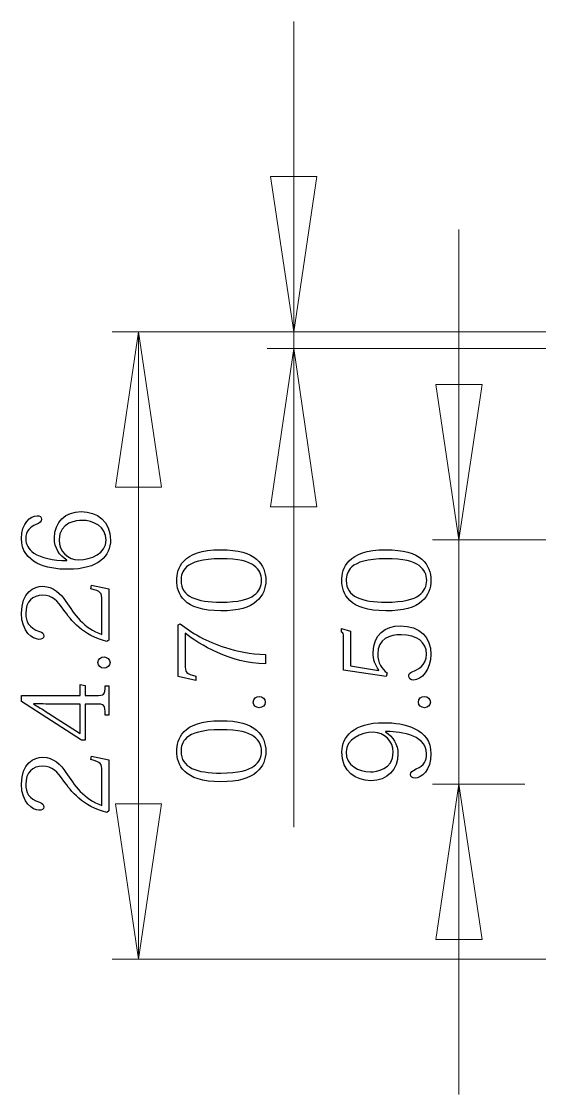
# Model space of a CAD drawing. Header units: millimetres. Extents: x -115 to 130, y -79 to 93.
# Drawn here: x 1.73 to 15.01, y -64.23 to -36.71 of the extents above; entities that cross this region are included whole.
import ezdxf

# ---------------------------------------------------------------- set-up
doc = ezdxf.new("R2010")
doc.units = ezdxf.units.MM
doc.header["$MEASUREMENT"] = 0
doc.layers.add('layer 1', color=7, linetype='Continuous')

msp = doc.modelspace()

# ---------------------------------------------------------------- linework, layer by layer
at = {"layer": 'layer 1', "lineweight": 18}
for points in [[(8.7066, -44.6687), (8.7066, -44.6687), (8.7066, -36.7101), (8.7066, -36.7101)], [(8.7066, -44.6687), (8.7066, -44.6687), (8.1139, -40.6894), (8.1139, -40.6894)], [(8.1139, -40.6894), (8.1139, -40.6894), (9.2992, -40.6894), (9.2992, -40.6894)], [(9.2992, -40.6894), (9.2992, -40.6894), (8.7066, -44.6687), (8.7066, -44.6687)], [(12.9399, -50.0027), (12.9399, -50.0027), (12.9399, -42.0441), (12.9399, -42.0441)], [(18.9512, -44.6687), (18.9512, -44.6687), (4.0499, -44.6687), (4.0499, -44.6687)], [(4.1346, -48.6481), (4.1346, -48.6481), (4.7272, -44.6687), (4.7272, -44.6687)], [(4.7272, -44.6687), (4.7272, -44.6687), (5.3199, -48.6481), (5.3199, -48.6481)], [(4.7272, -44.6687), (4.7272, -44.6687), (4.7272, -60.7554), (4.7272, -60.7554)], [(18.9512, -44.6687), (18.9512, -44.6687), (8.0292, -44.6687), (8.0292, -44.6687)], [(8.7066, -44.6687), (8.7066, -44.6687), (8.7066, -45.0921), (8.7066, -45.0921)], [(20.3906, -45.0921), (20.3906, -45.0921), (8.0292, -45.0921), (8.0292, -45.0921)], [(8.1139, -49.1561), (8.1139, -49.1561), (8.7066, -45.0921), (8.7066, -45.0921)], [(8.7066, -45.0921), (8.7066, -45.0921), (8.7066, -57.3687), (8.7066, -57.3687)], [(8.7066, -45.0921), (8.7066, -45.0921), (9.2992, -49.1561), (9.2992, -49.1561)], [(12.9399, -50.0027), (12.9399, -50.0027), (12.3472, -46.0234), (12.3472, -46.0234)], [(12.3472, -46.0234), (12.3472, -46.0234), (13.5326, -46.0234), (13.5326, -46.0234)], [(13.5326, -46.0234), (13.5326, -46.0234), (12.9399, -50.0027), (12.9399, -50.0027)], [(5.3199, -48.6481), (5.3199, -48.6481), (4.1346, -48.6481), (4.1346, -48.6481)], [(9.2992, -49.1561), (9.2992, -49.1561), (8.1139, -49.1561), (8.1139, -49.1561)], [(23.8619, -50.0027), (23.8619, -50.0027), (12.2626, -50.0027), (12.2626, -50.0027)], [(12.9399, -50.0027), (12.9399, -50.0027), (12.9399, -56.2681), (12.9399, -56.2681)], [(14.6332, -56.2681), (14.6332, -56.2681), (12.2626, -56.2681), (12.2626, -56.2681)], [(12.3472, -60.2474), (12.3472, -60.2474), (12.9399, -56.2681), (12.9399, -56.2681)], [(12.9399, -56.2681), (12.9399, -56.2681), (12.9399, -64.2267), (12.9399, -64.2267)], [(12.9399, -56.2681), (12.9399, -56.2681), (13.5326, -60.2474), (13.5326, -60.2474)], [(4.1346, -56.7761), (4.1346, -56.7761), (5.3199, -56.7761), (5.3199, -56.7761)], [(4.7272, -60.7554), (4.7272, -60.7554), (4.1346, -56.7761), (4.1346, -56.7761)], [(5.3199, -56.7761), (5.3199, -56.7761), (4.7272, -60.7554), (4.7272, -60.7554)], [(13.5326, -60.2474), (13.5326, -60.2474), (12.3472, -60.2474), (12.3472, -60.2474)], [(18.9512, -60.7554), (18.9512, -60.7554), (4.0499, -60.7554), (4.0499, -60.7554)]]:
    msp.add_open_spline(points, degree=3, dxfattribs=at)
at = {"layer": 'layer 1'}
for points, knots in [([(2.8923, -50.5333), (2.5265, -50.5333), (2.2309, -50.4602), (2.045, -50.3413), (2.045, -50.3413), (1.9048, -50.2407), (1.8377, -50.1097), (1.8377, -49.9847), (1.8377, -49.9847), (1.8377, -49.7683), (1.9657, -49.6555), (2.0937, -49.6128), (2.0937, -49.6128), (2.2004, -49.5702), (2.2431, -49.5366), (2.2431, -49.4726), (2.2431, -49.4726), (2.2431, -49.4178), (2.1974, -49.3842), (2.1273, -49.3842), (2.1273, -49.3842), (1.9596, -49.3842), (1.728, -49.5763), (1.728, -49.9694), (1.728, -49.9694), (1.728, -50.5943), (2.3863, -50.7589), (2.9136, -50.7589), (2.9136, -50.7589), (3.7122, -50.7589), (4.0109, -50.4084), (4.0109, -50.0091), (4.0109, -50.0091), (4.0109, -49.5275), (3.6756, -49.2776), (3.2581, -49.2776), (3.2581, -49.2776), (2.8588, -49.2776), (2.5723, -49.5397), (2.5723, -49.9603), (2.5723, -49.9603), (2.5723, -50.2072), (2.7003, -50.4053), (2.8923, -50.5242), (2.8923, -50.5242), (2.8923, -50.5242), (2.8923, -50.5333), (2.8923, -50.5333)], [0, 0, 0, 0, 0.0769231, 0.0769231, 0.0769231, 0.0769231, 0.1538462, 0.1538462, 0.1538462, 0.1538462, 0.2307692, 0.2307692, 0.2307692, 0.2307692, 0.3076923, 0.3076923, 0.3076923, 0.3076923, 0.3846154, 0.3846154, 0.3846154, 0.3846154, 0.4615385, 0.4615385, 0.4615385, 0.4615385, 0.5384615, 0.5384615, 0.5384615, 0.5384615, 0.6153846, 0.6153846, 0.6153846, 0.6153846, 0.6923077, 0.6923077, 0.6923077, 0.6923077, 0.7692308, 0.7692308, 0.7692308, 0.7692308, 0.8461538, 0.8461538, 0.8461538, 0.8461538, 1, 1, 1, 1]), ([(3.2703, -49.5031), (3.5751, -49.5031), (3.8981, -49.6616), (3.8981, -50.0091), (3.8981, -50.0091), (3.8981, -50.3444), (3.5141, -50.515), (3.1941, -50.515), (3.1941, -50.515), (2.9289, -50.515), (2.6911, -50.3047), (2.6911, -50.003), (2.6911, -50.003), (2.6911, -49.5397), (3.1758, -49.5031), (3.2703, -49.5031)], [0, 0, 0, 0, 0.2, 0.2, 0.2, 0.2, 0.4, 0.4, 0.4, 0.4, 0.6, 0.6, 0.6, 0.6, 1, 1, 1, 1]), ([(7.9903, -51.04), (7.9903, -50.8449), (7.9263, -50.6529), (7.7556, -50.5005), (7.7556, -50.5005), (7.5788, -50.345), (7.2862, -50.2566), (6.8351, -50.2566), (6.8351, -50.2566), (5.8323, -50.2566), (5.7074, -50.7443), (5.7074, -51.04), (5.7074, -51.04), (5.7074, -51.3813), (5.8781, -51.8233), (6.8351, -51.8233), (6.8351, -51.8233), (7.2862, -51.8233), (7.5788, -51.7349), (7.7556, -51.5795), (7.7556, -51.5795), (7.9263, -51.424), (7.9903, -51.2442), (7.9903, -51.04)], [0, 0, 0, 0, 0.1428571, 0.1428571, 0.1428571, 0.1428571, 0.2857143, 0.2857143, 0.2857143, 0.2857143, 0.4285714, 0.4285714, 0.4285714, 0.4285714, 0.5714286, 0.5714286, 0.5714286, 0.5714286, 0.7142857, 0.7142857, 0.7142857, 0.7142857, 1, 1, 1, 1]), ([(12.2236, -51.04), (12.2236, -50.8449), (12.1596, -50.6529), (11.9889, -50.5005), (11.9889, -50.5005), (11.8121, -50.345), (11.5195, -50.2566), (11.0684, -50.2566), (11.0684, -50.2566), (10.0656, -50.2566), (9.9407, -50.7443), (9.9407, -51.04), (9.9407, -51.04), (9.9407, -51.3813), (10.1114, -51.8233), (11.0684, -51.8233), (11.0684, -51.8233), (11.5195, -51.8233), (11.8121, -51.7349), (11.9889, -51.5795), (11.9889, -51.5795), (12.1596, -51.424), (12.2236, -51.2442), (12.2236, -51.04)], [0, 0, 0, 0, 0.1428571, 0.1428571, 0.1428571, 0.1428571, 0.2857143, 0.2857143, 0.2857143, 0.2857143, 0.4285714, 0.4285714, 0.4285714, 0.4285714, 0.5714286, 0.5714286, 0.5714286, 0.5714286, 0.7142857, 0.7142857, 0.7142857, 0.7142857, 1, 1, 1, 1]), ([(5.8171, -51.043), (5.8171, -50.9302), (5.8506, -50.7992), (5.9604, -50.6955), (5.9604, -50.6955), (6.0945, -50.5797), (6.3535, -50.4883), (6.8382, -50.4883), (6.8382, -50.4883), (7.2923, -50.4883), (7.5484, -50.5584), (7.6855, -50.662), (7.6855, -50.662), (7.8257, -50.7656), (7.8806, -50.8906), (7.8806, -51.043), (7.8806, -51.043), (7.8806, -51.1924), (7.8257, -51.3204), (7.6855, -51.424), (7.6855, -51.424), (7.5484, -51.5276), (7.2923, -51.6008), (6.8382, -51.6008), (6.8382, -51.6008), (6.2225, -51.6008), (5.8171, -51.4636), (5.8171, -51.043)], [0, 0, 0, 0, 0.125, 0.125, 0.125, 0.125, 0.25, 0.25, 0.25, 0.25, 0.375, 0.375, 0.375, 0.375, 0.5, 0.5, 0.5, 0.5, 0.625, 0.625, 0.625, 0.625, 0.75, 0.75, 0.75, 0.75, 1, 1, 1, 1]), ([(10.0504, -51.043), (10.0504, -50.9302), (10.0839, -50.7992), (10.1937, -50.6955), (10.1937, -50.6955), (10.3278, -50.5797), (10.5868, -50.4883), (11.0715, -50.4883), (11.0715, -50.4883), (11.5256, -50.4883), (11.7817, -50.5584), (11.9188, -50.662), (11.9188, -50.662), (12.059, -50.7656), (12.1139, -50.8906), (12.1139, -51.043), (12.1139, -51.043), (12.1139, -51.1924), (12.059, -51.3204), (11.9188, -51.424), (11.9188, -51.424), (11.7817, -51.5276), (11.5256, -51.6008), (11.0715, -51.6008), (11.0715, -51.6008), (10.4558, -51.6008), (10.0504, -51.4636), (10.0504, -51.043)], [0, 0, 0, 0, 0.125, 0.125, 0.125, 0.125, 0.25, 0.25, 0.25, 0.25, 0.375, 0.375, 0.375, 0.375, 0.5, 0.5, 0.5, 0.5, 0.625, 0.625, 0.625, 0.625, 0.75, 0.75, 0.75, 0.75, 1, 1, 1, 1]), ([(3.505, -51.2557), (3.761, -51.3289), (3.7915, -51.3563), (3.7915, -51.5514), (3.7915, -51.5514), (3.7915, -51.5514), (3.7915, -52.4292), (3.7915, -52.4292), (3.7915, -52.4292), (3.3282, -52.2768), (3.0782, -51.9049), (2.8649, -51.5819), (2.8649, -51.5819), (2.7399, -51.3898), (2.5479, -51.1948), (2.2766, -51.1948), (2.2766, -51.1948), (2.0419, -51.1948), (1.728, -51.3472), (1.728, -51.8836), (1.728, -51.8836), (1.728, -52.3682), (2.0206, -52.5542), (2.173, -52.5542), (2.173, -52.5542), (2.2553, -52.5542), (2.2979, -52.5206), (2.2979, -52.4719), (2.2979, -52.4719), (2.2979, -52.4079), (2.2736, -52.3743), (2.1882, -52.35), (2.1882, -52.35), (1.9139, -52.2677), (1.8377, -52.0878), (1.8377, -51.8928), (1.8377, -51.8928), (1.8377, -51.5758), (2.0084, -51.4234), (2.2736, -51.4234), (2.2736, -51.4234), (2.5113, -51.4234), (2.6485, -51.5666), (2.8161, -51.8044), (2.8161, -51.8044), (2.9898, -52.0513), (3.2916, -52.4627), (3.9195, -52.609), (3.9195, -52.609), (3.9195, -52.609), (3.9652, -52.5725), (3.9652, -52.5725), (3.9652, -52.5725), (3.9652, -52.5725), (3.9652, -51.2618), (3.9652, -51.2618), (3.9652, -51.2618), (3.9652, -51.2618), (3.5202, -51.1673), (3.5202, -51.1673), (3.5202, -51.1673), (3.5202, -51.1673), (3.505, -51.2557), (3.505, -51.2557)], [0, 0, 0, 0, 0.0588235, 0.0588235, 0.0588235, 0.0588235, 0.1176471, 0.1176471, 0.1176471, 0.1176471, 0.1764706, 0.1764706, 0.1764706, 0.1764706, 0.2352941, 0.2352941, 0.2352941, 0.2352941, 0.2941176, 0.2941176, 0.2941176, 0.2941176, 0.3529412, 0.3529412, 0.3529412, 0.3529412, 0.4117647, 0.4117647, 0.4117647, 0.4117647, 0.4705882, 0.4705882, 0.4705882, 0.4705882, 0.5294118, 0.5294118, 0.5294118, 0.5294118, 0.5882353, 0.5882353, 0.5882353, 0.5882353, 0.6470588, 0.6470588, 0.6470588, 0.6470588, 0.7058824, 0.7058824, 0.7058824, 0.7058824, 0.7647059, 0.7647059, 0.7647059, 0.7647059, 0.8235294, 0.8235294, 0.8235294, 0.8235294, 0.8823529, 0.8823529, 0.8823529, 0.8823529, 1, 1, 1, 1]), ([(6.1981, -53.4997), (5.9482, -53.4327), (5.9238, -53.4052), (5.9238, -53.1949), (5.9238, -53.1949), (5.9238, -53.1949), (5.9238, -52.3994), (5.9238, -52.3994), (5.9238, -52.3994), (6.2956, -52.6889), (7.0698, -53.1614), (7.9842, -53.1858), (7.9842, -53.1858), (7.9842, -53.1858), (7.9842, -52.945), (7.9842, -52.945), (7.9842, -52.945), (7.5849, -52.9328), (7.2466, -52.8627), (6.954, -52.7651), (6.954, -52.7651), (6.4633, -52.6097), (6.0945, -52.3902), (5.7958, -52.1555), (5.7958, -52.1555), (5.7958, -52.1555), (5.747, -52.183), (5.747, -52.183), (5.747, -52.183), (5.747, -52.183), (5.747, -53.5089), (5.747, -53.5089), (5.747, -53.5089), (5.747, -53.5089), (6.1981, -53.6064), (6.1981, -53.6064), (6.1981, -53.6064), (6.1981, -53.6064), (6.1981, -53.4997), (6.1981, -53.4997)], [0, 0, 0, 0, 0.0909091, 0.0909091, 0.0909091, 0.0909091, 0.1818182, 0.1818182, 0.1818182, 0.1818182, 0.2727273, 0.2727273, 0.2727273, 0.2727273, 0.3636364, 0.3636364, 0.3636364, 0.3636364, 0.4545455, 0.4545455, 0.4545455, 0.4545455, 0.5454545, 0.5454545, 0.5454545, 0.5454545, 0.6363636, 0.6363636, 0.6363636, 0.6363636, 0.7272727, 0.7272727, 0.7272727, 0.7272727, 0.8181818, 0.8181818, 0.8181818, 0.8181818, 1, 1, 1, 1]), ([(11.0989, -53.4144), (10.9678, -53.3199), (10.8581, -53.1553), (10.8581, -52.9328), (10.8581, -52.9328), (10.8581, -52.5335), (11.1721, -52.436), (11.4586, -52.436), (11.4586, -52.436), (11.8609, -52.436), (12.1078, -52.628), (12.1078, -52.9328), (12.1078, -52.9328), (12.1078, -53.2406), (11.8609, -53.3473), (11.7603, -53.3778), (11.7603, -53.3778), (11.675, -53.4144), (11.6536, -53.4479), (11.6536, -53.4967), (11.6536, -53.4967), (11.6536, -53.5515), (11.6933, -53.6003), (11.7847, -53.6003), (11.7847, -53.6003), (11.9645, -53.6003), (12.2236, -53.3321), (12.2236, -52.9389), (12.2236, -52.9389), (12.2236, -52.5061), (11.9432, -52.2074), (11.4372, -52.2074), (11.4372, -52.2074), (11.0593, -52.2074), (10.7423, -52.4268), (10.7423, -52.8901), (10.7423, -52.8901), (10.7423, -53.0699), (10.7911, -53.2132), (10.8855, -53.3473), (10.8855, -53.3473), (10.8855, -53.3473), (10.8825, -53.3534), (10.8825, -53.3534), (10.8825, -53.3534), (10.8825, -53.3534), (10.1571, -53.2345), (10.1571, -53.2345), (10.1571, -53.2345), (10.1571, -53.2345), (10.1571, -52.3415), (10.1571, -52.3415), (10.1571, -52.3415), (10.1571, -52.3415), (9.9285, -52.2775), (9.9285, -52.2775), (9.9285, -52.2775), (9.9285, -52.2775), (9.9285, -52.3689), (9.9285, -52.3689), (9.9285, -52.3689), (9.9742, -52.3872), (9.9803, -52.3994), (9.9803, -52.5061), (9.9803, -52.5061), (9.9803, -52.5061), (9.9803, -53.3473), (9.9803, -53.3473), (9.9803, -53.3473), (9.9803, -53.3473), (11.0715, -53.5028), (11.0715, -53.5028), (11.0715, -53.5028), (11.0715, -53.5028), (11.0989, -53.4144), (11.0989, -53.4144)], [0, 0, 0, 0, 0.05, 0.05, 0.05, 0.05, 0.1, 0.1, 0.1, 0.1, 0.15, 0.15, 0.15, 0.15, 0.2, 0.2, 0.2, 0.2, 0.25, 0.25, 0.25, 0.25, 0.3, 0.3, 0.3, 0.3, 0.35, 0.35, 0.35, 0.35, 0.4, 0.4, 0.4, 0.4, 0.45, 0.45, 0.45, 0.45, 0.5, 0.5, 0.5, 0.5, 0.55, 0.55, 0.55, 0.55, 0.6, 0.6, 0.6, 0.6, 0.65, 0.65, 0.65, 0.65, 0.7, 0.7, 0.7, 0.7, 0.75, 0.75, 0.75, 0.75, 0.8, 0.8, 0.8, 0.8, 0.85, 0.85, 0.85, 0.85, 0.9, 0.9, 0.9, 0.9, 1, 1, 1, 1]), ([(3.6878, -53.1516), (3.6878, -53.2339), (3.7579, -53.2949), (3.8433, -53.2949), (3.8433, -53.2949), (3.9256, -53.2949), (3.9987, -53.2339), (3.9987, -53.1516), (3.9987, -53.1516), (3.9987, -53.0663), (3.9256, -53.0053), (3.8433, -53.0053), (3.8433, -53.0053), (3.764, -53.0053), (3.6878, -53.0602), (3.6878, -53.1516)], [0, 0, 0, 0, 0.2, 0.2, 0.2, 0.2, 0.4, 0.4, 0.4, 0.4, 0.6, 0.6, 0.6, 0.6, 1, 1, 1, 1]), ([(3.633, -54.2123), (3.8463, -54.2123), (3.8738, -54.2245), (3.8738, -54.4989), (3.8738, -54.4989), (3.8738, -54.4989), (3.9652, -54.4989), (3.9652, -54.4989), (3.9652, -54.4989), (3.9652, -54.4989), (3.9652, -53.746), (3.9652, -53.746), (3.9652, -53.746), (3.9652, -53.746), (3.8738, -53.746), (3.8738, -53.746), (3.8738, -53.746), (3.8738, -53.9776), (3.8494, -53.9929), (3.633, -53.9929), (3.633, -53.9929), (3.633, -53.9929), (3.3586, -53.9929), (3.3586, -53.9929), (3.3586, -53.9929), (3.3586, -53.9929), (3.3586, -53.7338), (3.3586, -53.7338), (3.3586, -53.7338), (3.3586, -53.7338), (3.2337, -53.7155), (3.2337, -53.7155), (3.2337, -53.7155), (3.2337, -53.7155), (3.2337, -53.9929), (3.2337, -53.9929), (3.2337, -53.9929), (3.2337, -53.9929), (1.731, -53.9929), (1.731, -53.9929), (1.731, -53.9929), (1.731, -53.9929), (1.731, -54.1453), (1.731, -54.1453), (1.731, -54.1453), (1.731, -54.1453), (3.2642, -55.1389), (3.2642, -55.1389), (3.2642, -55.1389), (3.2642, -55.1389), (3.3586, -55.1389), (3.3586, -55.1389), (3.3586, -55.1389), (3.3586, -55.1389), (3.3586, -54.2123), (3.3586, -54.2123), (3.3586, -54.2123), (3.3586, -54.2123), (3.633, -54.2123), (3.633, -54.2123)], [0, 0, 0, 0, 0.0625, 0.0625, 0.0625, 0.0625, 0.125, 0.125, 0.125, 0.125, 0.1875, 0.1875, 0.1875, 0.1875, 0.25, 0.25, 0.25, 0.25, 0.3125, 0.3125, 0.3125, 0.3125, 0.375, 0.375, 0.375, 0.375, 0.4375, 0.4375, 0.4375, 0.4375, 0.5, 0.5, 0.5, 0.5, 0.5625, 0.5625, 0.5625, 0.5625, 0.625, 0.625, 0.625, 0.625, 0.6875, 0.6875, 0.6875, 0.6875, 0.75, 0.75, 0.75, 0.75, 0.8125, 0.8125, 0.8125, 0.8125, 0.875, 0.875, 0.875, 0.875, 1, 1, 1, 1]), ([(2.0389, -54.2062), (2.1547, -54.2093), (2.2705, -54.2123), (2.3559, -54.2123), (2.3559, -54.2123), (2.3559, -54.2123), (3.2337, -54.2123), (3.2337, -54.2123), (3.2337, -54.2123), (3.2337, -54.2123), (3.2337, -54.9682), (3.2337, -54.9682), (3.2337, -54.9682), (3.2337, -54.9682), (2.3345, -54.3952), (2.3345, -54.3952), (2.3345, -54.3952), (2.2156, -54.3129), (2.112, -54.2642), (2.0389, -54.2154), (2.0389, -54.2154), (2.0389, -54.2154), (2.0389, -54.2062), (2.0389, -54.2062)], [0, 0, 0, 0, 0.1428571, 0.1428571, 0.1428571, 0.1428571, 0.2857143, 0.2857143, 0.2857143, 0.2857143, 0.4285714, 0.4285714, 0.4285714, 0.4285714, 0.5714286, 0.5714286, 0.5714286, 0.5714286, 0.7142857, 0.7142857, 0.7142857, 0.7142857, 1, 1, 1, 1]), ([(7.6672, -54.1642), (7.6672, -54.2465), (7.7373, -54.3075), (7.8227, -54.3075), (7.8227, -54.3075), (7.905, -54.3075), (7.9781, -54.2465), (7.9781, -54.1642), (7.9781, -54.1642), (7.9781, -54.0789), (7.905, -54.0179), (7.8227, -54.0179), (7.8227, -54.0179), (7.7434, -54.0179), (7.6672, -54.0728), (7.6672, -54.1642)], [0, 0, 0, 0, 0.2, 0.2, 0.2, 0.2, 0.4, 0.4, 0.4, 0.4, 0.6, 0.6, 0.6, 0.6, 1, 1, 1, 1]), ([(11.9005, -54.1642), (11.9005, -54.2465), (11.9706, -54.3075), (12.056, -54.3075), (12.056, -54.3075), (12.1383, -54.3075), (12.2114, -54.2465), (12.2114, -54.1642), (12.2114, -54.1642), (12.2114, -54.0789), (12.1383, -54.0179), (12.056, -54.0179), (12.056, -54.0179), (11.9767, -54.0179), (11.9005, -54.0728), (11.9005, -54.1642)], [0, 0, 0, 0, 0.2, 0.2, 0.2, 0.2, 0.4, 0.4, 0.4, 0.4, 0.6, 0.6, 0.6, 0.6, 1, 1, 1, 1]), ([(7.9903, -55.4231), (7.9903, -55.228), (7.9263, -55.036), (7.7556, -54.8836), (7.7556, -54.8836), (7.5788, -54.7281), (7.2862, -54.6397), (6.8351, -54.6397), (6.8351, -54.6397), (5.8323, -54.6397), (5.7074, -55.1274), (5.7074, -55.4231), (5.7074, -55.4231), (5.7074, -55.7644), (5.8781, -56.2064), (6.8351, -56.2064), (6.8351, -56.2064), (7.2862, -56.2064), (7.5788, -56.118), (7.7556, -55.9626), (7.7556, -55.9626), (7.9263, -55.8071), (7.9903, -55.6273), (7.9903, -55.4231)], [0, 0, 0, 0, 0.1428571, 0.1428571, 0.1428571, 0.1428571, 0.2857143, 0.2857143, 0.2857143, 0.2857143, 0.4285714, 0.4285714, 0.4285714, 0.4285714, 0.5714286, 0.5714286, 0.5714286, 0.5714286, 0.7142857, 0.7142857, 0.7142857, 0.7142857, 1, 1, 1, 1]), ([(11.0562, -54.9171), (11.3184, -54.9171), (12.1078, -54.9537), (12.1078, -55.4871), (12.1078, -55.4871), (12.1078, -55.6547), (12.056, -55.798), (11.8457, -55.8772), (11.8457, -55.8772), (11.7359, -55.9321), (11.6994, -55.9565), (11.6994, -56.0235), (11.6994, -56.0235), (11.6994, -56.0784), (11.7451, -56.1119), (11.8152, -56.1119), (11.8152, -56.1119), (11.9767, -56.1119), (12.2236, -55.9168), (12.2236, -55.4871), (12.2236, -55.4871), (12.2236, -54.8409), (11.5317, -54.6915), (11.0166, -54.6915), (11.0166, -54.6915), (10.2333, -54.6915), (9.9407, -55.0543), (9.9407, -55.4413), (9.9407, -55.4413), (9.9407, -55.9504), (10.3003, -56.179), (10.6813, -56.179), (10.6813, -56.179), (11.1111, -56.179), (11.3763, -55.8864), (11.3763, -55.4932), (11.3763, -55.4932), (11.3763, -55.2463), (11.2544, -55.0482), (11.0562, -54.9262), (11.0562, -54.9262), (11.0562, -54.9262), (11.0562, -54.9171), (11.0562, -54.9171)], [0, 0, 0, 0, 0.0833333, 0.0833333, 0.0833333, 0.0833333, 0.1666667, 0.1666667, 0.1666667, 0.1666667, 0.25, 0.25, 0.25, 0.25, 0.3333333, 0.3333333, 0.3333333, 0.3333333, 0.4166667, 0.4166667, 0.4166667, 0.4166667, 0.5, 0.5, 0.5, 0.5, 0.5833333, 0.5833333, 0.5833333, 0.5833333, 0.6666667, 0.6666667, 0.6666667, 0.6666667, 0.75, 0.75, 0.75, 0.75, 0.8333333, 0.8333333, 0.8333333, 0.8333333, 1, 1, 1, 1]), ([(5.8171, -55.4261), (5.8171, -55.3133), (5.8506, -55.1823), (5.9604, -55.0786), (5.9604, -55.0786), (6.0945, -54.9628), (6.3535, -54.8714), (6.8382, -54.8714), (6.8382, -54.8714), (7.2923, -54.8714), (7.5484, -54.9415), (7.6855, -55.0451), (7.6855, -55.0451), (7.8257, -55.1487), (7.8806, -55.2737), (7.8806, -55.4261), (7.8806, -55.4261), (7.8806, -55.5755), (7.8257, -55.7035), (7.6855, -55.8071), (7.6855, -55.8071), (7.5484, -55.9107), (7.2923, -55.9839), (6.8382, -55.9839), (6.8382, -55.9839), (6.2225, -55.9839), (5.8171, -55.8467), (5.8171, -55.4261)], [0, 0, 0, 0, 0.125, 0.125, 0.125, 0.125, 0.25, 0.25, 0.25, 0.25, 0.375, 0.375, 0.375, 0.375, 0.5, 0.5, 0.5, 0.5, 0.625, 0.625, 0.625, 0.625, 0.75, 0.75, 0.75, 0.75, 1, 1, 1, 1]), ([(10.6722, -55.9504), (10.3643, -55.9504), (10.0473, -55.7919), (10.0473, -55.4413), (10.0473, -55.4413), (10.0473, -55.1152), (10.4314, -54.9384), (10.7423, -54.9384), (10.7423, -54.9384), (11.0379, -54.9384), (11.2574, -55.167), (11.2574, -55.4474), (11.2574, -55.4474), (11.2574, -55.9016), (10.8154, -55.9504), (10.6722, -55.9504)], [0, 0, 0, 0, 0.2, 0.2, 0.2, 0.2, 0.4, 0.4, 0.4, 0.4, 0.6, 0.6, 0.6, 0.6, 1, 1, 1, 1]), ([(3.505, -55.6388), (3.761, -55.712), (3.7915, -55.7394), (3.7915, -55.9345), (3.7915, -55.9345), (3.7915, -55.9345), (3.7915, -56.8123), (3.7915, -56.8123), (3.7915, -56.8123), (3.3282, -56.6599), (3.0782, -56.288), (2.8649, -55.965), (2.8649, -55.965), (2.7399, -55.7729), (2.5479, -55.5779), (2.2766, -55.5779), (2.2766, -55.5779), (2.0419, -55.5779), (1.728, -55.7303), (1.728, -56.2667), (1.728, -56.2667), (1.728, -56.7513), (2.0206, -56.9373), (2.173, -56.9373), (2.173, -56.9373), (2.2553, -56.9373), (2.2979, -56.9037), (2.2979, -56.855), (2.2979, -56.855), (2.2979, -56.791), (2.2736, -56.7574), (2.1882, -56.7331), (2.1882, -56.7331), (1.9139, -56.6508), (1.8377, -56.4709), (1.8377, -56.2759), (1.8377, -56.2759), (1.8377, -55.9589), (2.0084, -55.8065), (2.2736, -55.8065), (2.2736, -55.8065), (2.5113, -55.8065), (2.6485, -55.9497), (2.8161, -56.1875), (2.8161, -56.1875), (2.9898, -56.4344), (3.2916, -56.8458), (3.9195, -56.9921), (3.9195, -56.9921), (3.9195, -56.9921), (3.9652, -56.9556), (3.9652, -56.9556), (3.9652, -56.9556), (3.9652, -56.9556), (3.9652, -55.6449), (3.9652, -55.6449), (3.9652, -55.6449), (3.9652, -55.6449), (3.5202, -55.5504), (3.5202, -55.5504), (3.5202, -55.5504), (3.5202, -55.5504), (3.505, -55.6388), (3.505, -55.6388)], [0, 0, 0, 0, 0.0588235, 0.0588235, 0.0588235, 0.0588235, 0.1176471, 0.1176471, 0.1176471, 0.1176471, 0.1764706, 0.1764706, 0.1764706, 0.1764706, 0.2352941, 0.2352941, 0.2352941, 0.2352941, 0.2941176, 0.2941176, 0.2941176, 0.2941176, 0.3529412, 0.3529412, 0.3529412, 0.3529412, 0.4117647, 0.4117647, 0.4117647, 0.4117647, 0.4705882, 0.4705882, 0.4705882, 0.4705882, 0.5294118, 0.5294118, 0.5294118, 0.5294118, 0.5882353, 0.5882353, 0.5882353, 0.5882353, 0.6470588, 0.6470588, 0.6470588, 0.6470588, 0.7058824, 0.7058824, 0.7058824, 0.7058824, 0.7647059, 0.7647059, 0.7647059, 0.7647059, 0.8235294, 0.8235294, 0.8235294, 0.8235294, 0.8823529, 0.8823529, 0.8823529, 0.8823529, 1, 1, 1, 1])]:
    msp.add_open_spline(points, degree=3, knots=knots, dxfattribs=at)

doc.saveas('drawing.dxf')
